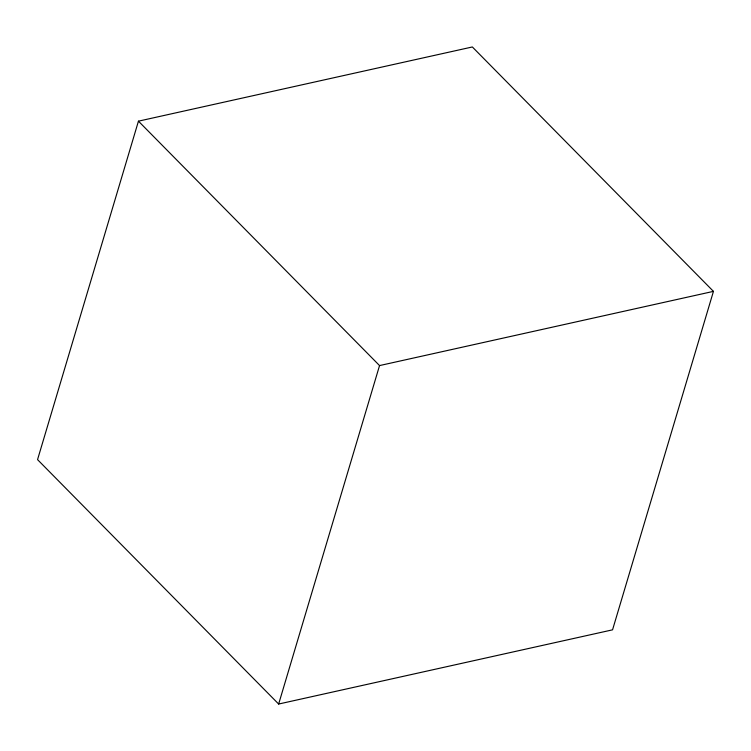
<?xml version="1.0" encoding="UTF-8"?>
<svg xmlns="http://www.w3.org/2000/svg" width="751" height="751" viewBox="0 0 751 751"><rect width="100%" height="100%" fill="white"/><g stroke="black" fill="none" stroke-linecap="round" stroke-linejoin="round"><path stroke-width="1.13" d="M138.447 121.164L37.55 459.631L278.649 704.034L612.553 629.836L713.45 291.369L472.351 46.966L138.447 121.164L379.546 365.577L713.45 291.369M278.649 704.034L379.546 365.577"/></g></svg>
